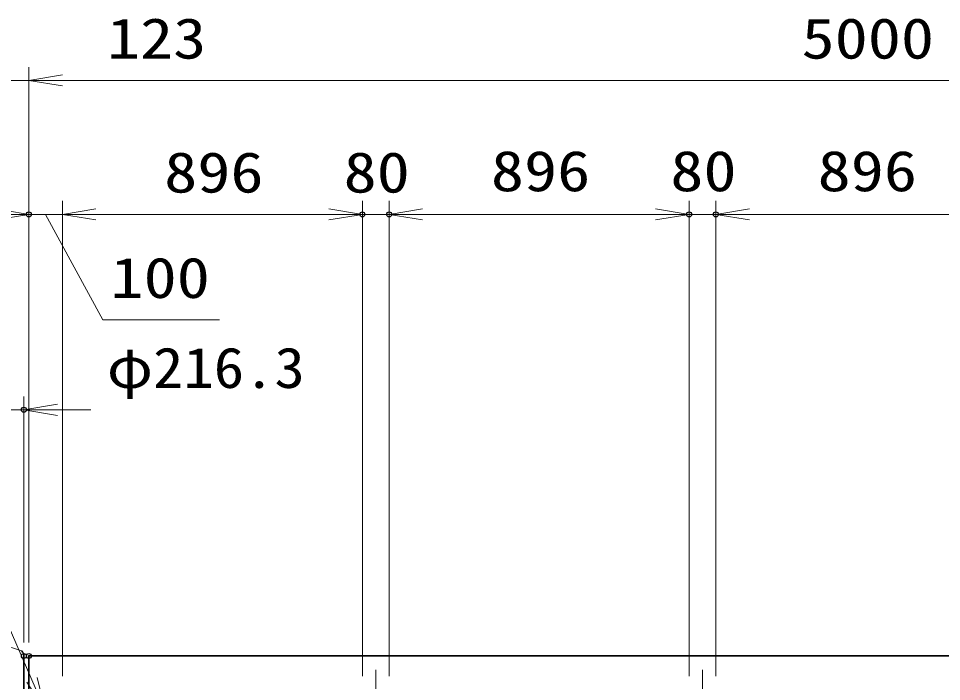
# Model space of a CAD drawing. Units: millimetres at full size. Extents: x -11880 to 11880, y -8400 to 8400.
# Drawn here: x -173 to 2584, y 770 to 2750 of the extents above; entities that cross this region are included whole.
import ezdxf
from ezdxf.enums import TextEntityAlignment as Align

# ---------------------------------------------------------------- set-up
doc = ezdxf.new("R2010")
doc.units = ezdxf.units.MM
doc.header["$LTSCALE"] = 30
doc.header["$PDMODE"] = 32
doc.header["$PDSIZE"] = 15
doc.linetypes.add('USER1', pattern=[18, 12, -1.5, 3, -1.5])
for name, color, linetype, lineweight in [('0-1_外形線', 7, 'Continuous', 35), ('0-2_軸線', 200, 'USER1', 15), ('0-4_寸法線', 4, 'Continuous', 18), ('0-5_0', 7, 'Continuous', 18)]:
    doc.layers.add(name, color=color, linetype=linetype, lineweight=lineweight)
doc.layers.add('0-6_Defpoints', color=7, linetype='Continuous')
doc.styles.add('ＭＳ ゴシック', font='')
doc.styles.get('ＭＳ ゴシック').set_extended_font_data('MS Gothic')

# ---------------------------------------------------------------- blocks, each defined once
blk = doc.blocks.new('_Open')
at = {"layer": '0-5_0', "color": 4}
blk.add_line((-30, 5), (0, 0), dxfattribs=at)
blk.add_lwpolyline([(-30, -5), (0, 0), (-30, 0)], dxfattribs=at)
blk = doc.blocks.new('S304')
at = {"layer": '0-4_寸法線'}
for points in [[(19668186.5, 81145914.8), (19719762.5, 81145914.8), (19736802, 81106661.9), (19737996.6, 81103910)], [(19736343.4, 81106462.8), (19737996.6, 81103910), (19737260.7, 81106861)]]:
    blk.add_lwpolyline(points, dxfattribs=at)
at = {"layer": '0-4_寸法線', "color": 254, "style": 'ＭＳ ゴシック'}
for s, width, p in [('両取手 SUS304（＃400）', 0.95, (19668186.5, 81153615.3)), ('φ25-300L', 1.1, (19667581.7, 81147315.3))]:
    blk.add_text(s, height=3637, dxfattribs=dict(at, width=width)).set_placement(p, align=Align.BOTTOM_LEFT)

msp = doc.modelspace()

# ---------------------------------------------------------------- linework, layer by layer
at = {"layer": '0-1_外形線'}
for p, q in [((-156.81, 846.63), (-156.81, 281.13)), ((4858.04, 846.63), (-141.96, 846.63)), ((-141.96, 279.13), (-141.96, 846.63))]:
    msp.add_line(p, q, dxfattribs=at)
msp.add_arc((-176.81, 846.63), 20, 0, 48.59038, dxfattribs=at)
at = {"layer": '0-2_軸線'}
for p, q in [((894.04, -492.37), (894.04, 805.63)), ((1870.04, -492.37), (1870.04, 805.63))]:
    msp.add_line(p, q, dxfattribs=at)
at = {"layer": '0-4_寸法線'}
for p, q in [((-141.96, 886.63), (-141.96, 2605.19)), ((-141.96, 886.63), (-141.96, 2605.19)), ((-141.96, 2565.19), (-264.96, 2565.19)), ((-141.96, 2565.19), (4858.04, 2565.19)), ((-41.96, 2565.19), (58.04, 2565.19)), ((-141.96, 886.63), (-141.96, 2205.19)), ((-41.96, 786.63), (-41.96, 2205.19)), ((-41.96, 786.63), (-41.96, 2205.19)), ((854.04, 786.63), (854.04, 2205.19)), ((854.04, 786.63), (854.04, 2205.19)), ((934.04, 786.63), (934.04, 2205.19)), ((934.04, 786.63), (934.04, 2205.19)), ((1830.04, 786.63), (1830.04, 2205.19)), ((1830.04, 786.63), (1830.04, 2205.19)), ((1910.04, 786.63), (1910.04, 2205.19)), ((1910.04, 786.63), (1910.04, 2205.19)), ((-41.96, 2165.19), (-141.96, 2165.19)), ((-41.96, 2165.19), (854.04, 2165.19)), ((58.04, 2165.19), (158.04, 2165.19)), ((754.04, 2165.19), (654.04, 2165.19)), ((854.04, 2165.19), (934.04, 2165.19)), ((1830.04, 2165.19), (934.04, 2165.19)), ((1034.04, 2165.19), (1134.04, 2165.19)), ((1730.04, 2165.19), (1630.04, 2165.19)), ((1910.04, 2165.19), (1830.04, 2165.19)), ((2806.04, 2165.19), (1910.04, 2165.19)), ((2010.04, 2165.19), (2110.04, 2165.19)), ((-156.81, 886.63), (-156.81, 1621.81)), ((-373.11, 1581.81), (-156.81, 1581.81)), ((-56.81, 1581.81), (43.19, 1581.81))]:
    msp.add_line(p, q, dxfattribs=at)
msp.add_lwpolyline([(-91.96, 2165.19), (78.53, 1850.47), (427.33, 1850.47)], dxfattribs=at)
at = {"layer": '0-5_0'}
msp.add_arc((-264.96, 614.68), 266.94, 67.67999, 112.32001, dxfattribs=at)
at = {"layer": '0-6_Defpoints'}
for p in [(-141.96, 2165.19), (854.04, 2165.19), (934.04, 2165.19), (1830.04, 2165.19), (1910.04, 2165.19), (-156.81, 1581.81), (-156.81, 846.63), (-141.96, 846.63), (-141.96, 846.63)]:
    msp.add_point(p, dxfattribs=at)

# ---------------------------------------------------------------- block references
at = {"layer": '0-4_寸法線', "xscale": 3.333333, "yscale": 3.333333, "rotation": 180}
for p in [(-141.96, 2565.19), (-141.96, 2565.19), (-41.96, 2165.19), (-41.96, 2165.19), (934.04, 2165.19), (934.04, 2165.19), (1910.04, 2165.19), (1910.04, 2165.19), (-156.81, 1581.81)]:
    msp.add_blockref('_Open', p, dxfattribs=at)
at = {"layer": '0-4_寸法線'}
for name, p, xscale, yscale in [('S304', (-658026.43, -2702779.54), 0.03333333, 0.03333333), ('_Open', (-141.96, 2165.19), 3.333333, 3.333333), ('_Open', (854.04, 2165.19), 3.333333, 3.333333), ('_Open', (854.04, 2165.19), 3.333333, 3.333333), ('_Open', (1830.04, 2165.19), 3.333333, 3.333333), ('_Open', (1830.04, 2165.19), 3.333333, 3.333333)]:
    msp.add_blockref(name, p, dxfattribs=dict(at, xscale=xscale, yscale=yscale))

# ---------------------------------------------------------------- texts
at = {"layer": '0-4_寸法線', "color": 254, "style": 'ＭＳ ゴシック'}
for s, width, p in [('123', 1.2, (90.95, 2593.87)), ('5000', 1.2, (2166.04, 2593.87)), ('896', 1.2, (262.04, 2193.87)), ('80', 1.2, (798.04, 2193.87)), ('896', 1.2, (1238.04, 2197.87)), ('80', 1.2, (1774.04, 2197.87)), ('896', 1.2, (2214.04, 2197.87)), ('100', 1.2, (101.73, 1879.16)), ('φ216.3', 1.1, (90.9, 1610.49))]:
    msp.add_text(s, height=121.2, dxfattribs=dict(at, width=width)).set_placement(p, align=Align.BOTTOM_LEFT)

doc.saveas('drawing.dxf')
